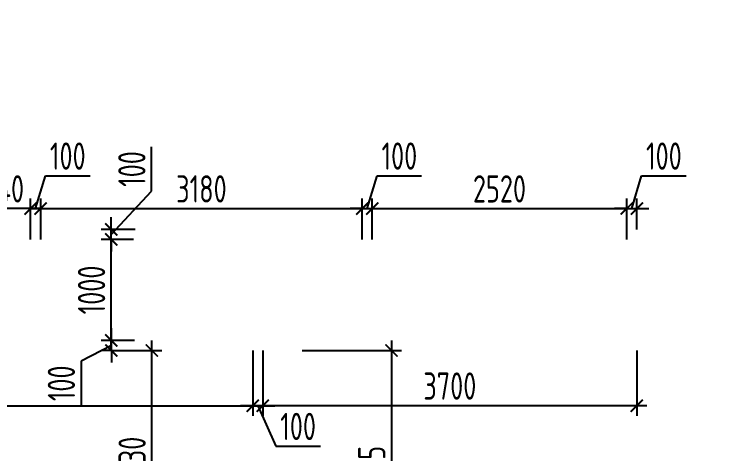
# Model space of a CAD drawing. Header units: millimetres. Extents: x -350007 to 536090, y -888 to 198380.
# Drawn here: x -213894 to -206776, y 117329 to 121681 of the extents above; entities that cross this region are included whole.
import ezdxf

# ---------------------------------------------------------------- set-up
doc = ezdxf.new("R2010")
doc.units = ezdxf.units.MM
doc.layers.add('АР_Размеры нов.', color=15, linetype='Continuous', lineweight=0)
doc.styles.add('ISOCPEUR', font='isocpeur.ttf', dxfattribs={"width": 0.7})
doc.dimstyles.new('R_100', dxfattribs={"dimtxt": 270, "dimasz": 120, "dimexe": 100, "dimexo": 0, "dimgap": 60, "dimtad": 1, "dimdec": 0, "dimrnd": 5, "dimzin": 0, "dimdsep": 46, "dimtxsty": 'ISOCPEUR', "dimblk": 'ARCHTICK', "dimcen": 0, "dimdle": 100, "dimclrd": 256, "dimclre": 256, "dimclrt": 256, "dimadec": 0, "dimazin": 0, "dimtfac": 2, "dimtdec": 0, "dimtofl": 0, "dimtmove": 1, "dimatfit": 3, "dimfxl": 1, "dimtvp": 3, "dimtolj": 1, "dimtzin": 0, "dimarcsym": 0})

# ---------------------------------------------------------------- blocks, each defined once
blk = doc.blocks.new('_ArchTick')
at = {"color": 0, "linetype": 'ByBlock', "const_width": 0.15}
blk.add_lwpolyline([(-0.5, -0.5), (0.5, 0.5)], dxfattribs=at)
blk = doc.blocks.new('*D3048')
at = {"layer": 'АР_Размеры нов.', "lineweight": -2, "ltscale": 500, "transparency": 16777216}
for p, q in [((-212533.7, 116022.3), (-212533.7, 118450.7)), ((-212934.6, 118350.7), (-212433.7, 118350.7)), ((-212903.1, 116122.3), (-212433.7, 116122.3))]:
    blk.add_line(p, q, dxfattribs=at)
at = {"layer": 'АР_Размеры нов.', "lineweight": -2, "ltscale": 500, "transparency": 16777216, "xscale": 120, "yscale": 120, "zscale": 120}
for p, rotation in [((-212533.7, 118350.7), 90), ((-212533.7, 116122.3), 270)]:
    blk.add_blockref('_ArchTick', p, dxfattribs=dict(at, rotation=rotation))
at = {"layer": 'АР_Размеры нов.', "lineweight": 13, "ltscale": 500, "transparency": 16777216, "insert": (-212728.7, 117236.5), "char_height": 270, "attachment_point": 5, "rotation": 90, "style": 'ISOCPEUR'}
blk.add_mtext('\\A1;2230', dxfattribs=at)
blk = doc.blocks.new('*D3049')
at = {"layer": 'АР_Размеры нов.', "lineweight": -2, "ltscale": 500, "transparency": 16777216}
for p, q in [((-212934.6, 118450.7), (-212934.6, 118570.7)), ((-212934.6, 118400.7), (-213233.8, 118246.6)), ((-212706.1, 118450.7), (-213034.6, 118450.7)), ((-212934.6, 118350.7), (-212934.6, 118450.7)), ((-212934.6, 118350.7), (-213034.6, 118350.7)), ((-212934.6, 118350.7), (-212934.6, 118230.7)), ((-213233.8, 118246.6), (-213233.8, 117805.3))]:
    blk.add_line(p, q, dxfattribs=at)
at = {"layer": 'АР_Размеры нов.', "lineweight": -2, "ltscale": 500, "transparency": 16777216, "xscale": 120, "yscale": 120, "zscale": 120}
for p, rotation in [((-212934.6, 118450.7), 270), ((-212934.6, 118350.7), 90)]:
    blk.add_blockref('_ArchTick', p, dxfattribs=dict(at, rotation=rotation))
at = {"layer": 'АР_Размеры нов.', "lineweight": 13, "ltscale": 500, "transparency": 16777216, "insert": (-213428.8, 118026), "char_height": 270, "attachment_point": 5, "rotation": 90, "style": 'ISOCPEUR'}
blk.add_mtext('\\A1;100', dxfattribs=at)
blk = doc.blocks.new('*D3050')
at = {"layer": 'АР_Размеры нов.', "lineweight": -2, "ltscale": 500, "transparency": 16777216}
for p, q in [((-212935.4, 118350.7), (-212935.4, 119550.6)), ((-212715.6, 119450.6), (-213035.4, 119450.6)), ((-212706.1, 118450.7), (-213035.4, 118450.7))]:
    blk.add_line(p, q, dxfattribs=at)
at = {"layer": 'АР_Размеры нов.', "lineweight": -2, "ltscale": 500, "transparency": 16777216, "xscale": 120, "yscale": 120, "zscale": 120}
for p, rotation in [((-212935.4, 119450.6), 90), ((-212935.4, 118450.7), 270)]:
    blk.add_blockref('_ArchTick', p, dxfattribs=dict(at, rotation=rotation))
at = {"layer": 'АР_Размеры нов.', "lineweight": 13, "ltscale": 500, "transparency": 16777216, "insert": (-213130.4, 118950.7), "char_height": 270, "attachment_point": 5, "rotation": 90, "style": 'ISOCPEUR'}
blk.add_mtext('\\A1;1000', dxfattribs=at)
blk = doc.blocks.new('*D3051')
at = {"layer": 'АР_Размеры нов.', "lineweight": -2, "ltscale": 500, "transparency": 16777216}
for p, q in [((-212536.5, 119928.3), (-212536.5, 120369.6)), ((-212935.4, 119500.6), (-212536.5, 119928.3)), ((-212935.4, 119550.6), (-212935.4, 119670.6)), ((-212697.5, 119550.6), (-213035.4, 119550.6)), ((-212935.4, 119450.6), (-212935.4, 119550.6)), ((-212715.6, 119450.6), (-213035.4, 119450.6)), ((-212935.4, 119450.6), (-212935.4, 119330.6))]:
    blk.add_line(p, q, dxfattribs=at)
at = {"layer": 'АР_Размеры нов.', "lineweight": -2, "ltscale": 500, "transparency": 16777216, "xscale": 120, "yscale": 120, "zscale": 120}
for p, rotation in [((-212935.4, 119550.6), 270), ((-212935.4, 119450.6), 90)]:
    blk.add_blockref('_ArchTick', p, dxfattribs=dict(at, rotation=rotation))
at = {"layer": 'АР_Размеры нов.', "lineweight": 13, "ltscale": 500, "transparency": 16777216, "insert": (-212731.5, 120148.9), "char_height": 270, "attachment_point": 5, "rotation": 90, "style": 'ISOCPEUR'}
blk.add_mtext('\\A1;100', dxfattribs=at)
blk = doc.blocks.new('*D3052')
at = {"layer": 'АР_Размеры нов.', "lineweight": -2, "ltscale": 500, "transparency": 16777216}
for p, q in [((-213683.9, 119756.9), (-213586.4, 120081.9)), ((-213586.4, 120081.9), (-213145.1, 120081.9)), ((-213733.9, 119450.6), (-213733.9, 119856.9)), ((-213633.9, 119450.6), (-213633.9, 119856.9)), ((-213733.9, 119756.9), (-213853.9, 119756.9)), ((-213633.9, 119756.9), (-213733.9, 119756.9)), ((-213633.9, 119756.9), (-213513.9, 119756.9))]:
    blk.add_line(p, q, dxfattribs=at)
at = {"layer": 'АР_Размеры нов.', "lineweight": -2, "ltscale": 500, "transparency": 16777216, "xscale": 120, "yscale": 120, "zscale": 120}
blk.add_blockref('_ArchTick', (-213733.9, 119756.9), dxfattribs=at)
at = {"layer": 'АР_Размеры нов.', "lineweight": -2, "ltscale": 500, "transparency": 16777216, "xscale": 120, "yscale": 120, "zscale": 120, "rotation": 180}
blk.add_blockref('_ArchTick', (-213633.9, 119756.9), dxfattribs=at)
at = {"layer": 'АР_Размеры нов.', "lineweight": 13, "ltscale": 500, "transparency": 16777216, "insert": (-213365.8, 120276.9), "char_height": 270, "attachment_point": 5, "style": 'ISOCPEUR'}
blk.add_mtext('\\A1;100', dxfattribs=at)
blk = doc.blocks.new('*D3053')
at = {"layer": 'АР_Размеры нов.', "lineweight": -2, "ltscale": 500, "transparency": 16777216}
for p, q in [((-214272, 119450.6), (-214272, 119856.9)), ((-213733.9, 119450.6), (-213733.9, 119856.9)), ((-213633.9, 119756.9), (-214372, 119756.9))]:
    blk.add_line(p, q, dxfattribs=at)
at = {"layer": 'АР_Размеры нов.', "lineweight": -2, "ltscale": 500, "transparency": 16777216, "xscale": 120, "yscale": 120, "zscale": 120, "rotation": 180}
blk.add_blockref('_ArchTick', (-214272, 119756.9), dxfattribs=at)
at = {"layer": 'АР_Размеры нов.', "lineweight": -2, "ltscale": 500, "transparency": 16777216, "xscale": 120, "yscale": 120, "zscale": 120}
blk.add_blockref('_ArchTick', (-213733.9, 119756.9), dxfattribs=at)
at = {"layer": 'АР_Размеры нов.', "lineweight": 13, "ltscale": 500, "transparency": 16777216, "insert": (-214003, 119951.9), "char_height": 270, "attachment_point": 5, "style": 'ISOCPEUR'}
blk.add_mtext('\\A1;540', dxfattribs=at)
blk = doc.blocks.new('*D3055')
at = {"layer": 'АР_Размеры нов.', "lineweight": -2, "ltscale": 500, "transparency": 16777216}
for p, q in [((-217983.9, 118350.7), (-217983.9, 117703.8)), ((-211535.4, 118350.7), (-211535.4, 117703.8)), ((-218083.9, 117803.8), (-211435.4, 117803.8))]:
    blk.add_line(p, q, dxfattribs=at)
at = {"layer": 'АР_Размеры нов.', "lineweight": -2, "ltscale": 500, "transparency": 16777216, "xscale": 120, "yscale": 120, "zscale": 120, "rotation": 180}
blk.add_blockref('_ArchTick', (-217983.9, 117803.8), dxfattribs=at)
at = {"layer": 'АР_Размеры нов.', "lineweight": -2, "ltscale": 500, "transparency": 16777216, "xscale": 120, "yscale": 120, "zscale": 120}
blk.add_blockref('_ArchTick', (-211535.4, 117803.8), dxfattribs=at)
at = {"layer": 'АР_Размеры нов.', "lineweight": 13, "ltscale": 500, "transparency": 16777216, "insert": (-214759.6, 117998.8), "char_height": 270, "attachment_point": 5, "style": 'ISOCPEUR'}
blk.add_mtext('\\A1;6450', dxfattribs=at)
blk = doc.blocks.new('*D3056')
at = {"layer": 'АР_Размеры нов.', "lineweight": -2, "ltscale": 500, "transparency": 16777216}
for p, q in [((-211435.4, 118350.7), (-211435.4, 117703.8)), ((-207733.9, 118350.7), (-207733.9, 117703.8)), ((-207633.9, 117803.8), (-211535.4, 117803.8))]:
    blk.add_line(p, q, dxfattribs=at)
at = {"layer": 'АР_Размеры нов.', "lineweight": -2, "ltscale": 500, "transparency": 16777216, "xscale": 120, "yscale": 120, "zscale": 120, "rotation": 180}
blk.add_blockref('_ArchTick', (-211435.4, 117803.8), dxfattribs=at)
at = {"layer": 'АР_Размеры нов.', "lineweight": -2, "ltscale": 500, "transparency": 16777216, "xscale": 120, "yscale": 120, "zscale": 120}
blk.add_blockref('_ArchTick', (-207733.9, 117803.8), dxfattribs=at)
at = {"layer": 'АР_Размеры нов.', "lineweight": 13, "ltscale": 500, "transparency": 16777216, "insert": (-209584.6, 117998.8), "char_height": 270, "attachment_point": 5, "style": 'ISOCPEUR'}
blk.add_mtext('\\A1;3700', dxfattribs=at)
blk = doc.blocks.new('*D3057')
at = {"layer": 'АР_Размеры нов.', "lineweight": -2, "ltscale": 500, "transparency": 16777216}
for p, q in [((-211535.4, 118277.9), (-211535.4, 117703.8)), ((-211435.4, 118277.9), (-211435.4, 117703.8)), ((-211535.4, 117803.8), (-211655.4, 117803.8)), ((-211535.4, 117803.8), (-211435.4, 117803.8)), ((-211485.4, 117803.8), (-211306.9, 117403.8)), ((-211435.4, 117803.8), (-211315.4, 117803.8)), ((-211306.9, 117403.8), (-210865.6, 117403.8))]:
    blk.add_line(p, q, dxfattribs=at)
at = {"layer": 'АР_Размеры нов.', "lineweight": -2, "ltscale": 500, "transparency": 16777216, "xscale": 120, "yscale": 120, "zscale": 120}
blk.add_blockref('_ArchTick', (-211535.4, 117803.8), dxfattribs=at)
at = {"layer": 'АР_Размеры нов.', "lineweight": -2, "ltscale": 500, "transparency": 16777216, "xscale": 120, "yscale": 120, "zscale": 120, "rotation": 180}
blk.add_blockref('_ArchTick', (-211435.4, 117803.8), dxfattribs=at)
at = {"layer": 'АР_Размеры нов.', "lineweight": 13, "ltscale": 500, "transparency": 16777216, "insert": (-211086.2, 117598.8), "char_height": 270, "attachment_point": 5, "style": 'ISOCPEUR'}
blk.add_mtext('\\A1;100', dxfattribs=at)
blk = doc.blocks.new('*D3058')
at = {"layer": 'АР_Размеры нов.', "lineweight": -2, "ltscale": 500, "transparency": 16777216}
for p, q in [((-210161.8, 118450.7), (-210161.8, 115823.8)), ((-211045.3, 118350.7), (-210061.8, 118350.7)), ((-211435.4, 115923.8), (-210061.8, 115923.8))]:
    blk.add_line(p, q, dxfattribs=at)
at = {"layer": 'АР_Размеры нов.', "lineweight": -2, "ltscale": 500, "transparency": 16777216, "xscale": 120, "yscale": 120, "zscale": 120}
for p, rotation in [((-210161.8, 118350.7), 90), ((-210161.8, 115923.8), 270)]:
    blk.add_blockref('_ArchTick', p, dxfattribs=dict(at, rotation=rotation))
at = {"layer": 'АР_Размеры нов.', "lineweight": 13, "ltscale": 500, "transparency": 16777216, "insert": (-210356.8, 117137.2), "char_height": 270, "attachment_point": 5, "rotation": 90, "style": 'ISOCPEUR'}
blk.add_mtext('\\A1;2425', dxfattribs=at)
blk = doc.blocks.new('*D4047')
at = {"layer": 'АР_Размеры нов.', "lineweight": -2, "transparency": 16777216}
for p, q in [((-213633.9, 119450.6), (-213633.9, 119856.9)), ((-210452.1, 119450.6), (-210452.1, 119856.9)), ((-213733.9, 119756.9), (-210352.1, 119756.9))]:
    blk.add_line(p, q, dxfattribs=at)
at = {"layer": 'АР_Размеры нов.', "lineweight": -2, "transparency": 16777216, "xscale": 120, "yscale": 120, "zscale": 120, "rotation": 180}
blk.add_blockref('_ArchTick', (-213633.9, 119756.9), dxfattribs=at)
at = {"layer": 'АР_Размеры нов.', "lineweight": -2, "transparency": 16777216, "xscale": 120, "yscale": 120, "zscale": 120}
blk.add_blockref('_ArchTick', (-210452.1, 119756.9), dxfattribs=at)
at = {"layer": 'АР_Размеры нов.', "transparency": 16777216, "insert": (-212043, 119951.9), "char_height": 270, "attachment_point": 5, "style": 'ISOCPEUR'}
blk.add_mtext('\\A1;3180', dxfattribs=at)
blk = doc.blocks.new('*D4048')
at = {"layer": 'АР_Размеры нов.', "lineweight": -2, "transparency": 16777216}
for p, q in [((-210402.1, 119756.9), (-210304.6, 120081.9)), ((-210304.6, 120081.9), (-209863.3, 120081.9)), ((-210452.1, 119450.6), (-210452.1, 119856.9)), ((-210352.1, 119450.6), (-210352.1, 119856.9)), ((-210452.1, 119756.9), (-210572.1, 119756.9)), ((-210452.1, 119756.9), (-210352.1, 119756.9)), ((-210352.1, 119756.9), (-210232.1, 119756.9))]:
    blk.add_line(p, q, dxfattribs=at)
at = {"layer": 'АР_Размеры нов.', "lineweight": -2, "transparency": 16777216, "xscale": 120, "yscale": 120, "zscale": 120}
blk.add_blockref('_ArchTick', (-210452.1, 119756.9), dxfattribs=at)
at = {"layer": 'АР_Размеры нов.', "lineweight": -2, "transparency": 16777216, "xscale": 120, "yscale": 120, "zscale": 120, "rotation": 180}
blk.add_blockref('_ArchTick', (-210352.1, 119756.9), dxfattribs=at)
at = {"layer": 'АР_Размеры нов.', "transparency": 16777216, "insert": (-210084, 120276.9), "char_height": 270, "attachment_point": 5, "style": 'ISOCPEUR'}
blk.add_mtext('\\A1;100', dxfattribs=at)
blk = doc.blocks.new('*D4049')
at = {"layer": 'АР_Размеры нов.', "lineweight": -2, "transparency": 16777216}
for p, q in [((-210352.1, 119450.6), (-210352.1, 119856.9)), ((-207833.9, 119450.6), (-207833.9, 119856.9)), ((-210452.1, 119756.9), (-207733.9, 119756.9))]:
    blk.add_line(p, q, dxfattribs=at)
at = {"layer": 'АР_Размеры нов.', "lineweight": -2, "transparency": 16777216, "xscale": 120, "yscale": 120, "zscale": 120, "rotation": 180}
blk.add_blockref('_ArchTick', (-210352.1, 119756.9), dxfattribs=at)
at = {"layer": 'АР_Размеры нов.', "lineweight": -2, "transparency": 16777216, "xscale": 120, "yscale": 120, "zscale": 120}
blk.add_blockref('_ArchTick', (-207833.9, 119756.9), dxfattribs=at)
at = {"layer": 'АР_Размеры нов.', "transparency": 16777216, "insert": (-209093, 119951.9), "char_height": 270, "attachment_point": 5, "style": 'ISOCPEUR'}
blk.add_mtext('\\A1;2520', dxfattribs=at)
blk = doc.blocks.new('*D4050')
at = {"layer": 'АР_Размеры нов.', "lineweight": -2, "transparency": 16777216}
for p, q in [((-207783.9, 119756.9), (-207686.4, 120081.9)), ((-207686.4, 120081.9), (-207245.1, 120081.9)), ((-207833.9, 119450.6), (-207833.9, 119856.9)), ((-207733.9, 119550.6), (-207733.9, 119856.9)), ((-207833.9, 119756.9), (-207953.9, 119756.9)), ((-207833.9, 119756.9), (-207733.9, 119756.9)), ((-207733.9, 119756.9), (-207613.9, 119756.9))]:
    blk.add_line(p, q, dxfattribs=at)
at = {"layer": 'АР_Размеры нов.', "lineweight": -2, "transparency": 16777216, "xscale": 120, "yscale": 120, "zscale": 120}
blk.add_blockref('_ArchTick', (-207833.9, 119756.9), dxfattribs=at)
at = {"layer": 'АР_Размеры нов.', "lineweight": -2, "transparency": 16777216, "xscale": 120, "yscale": 120, "zscale": 120, "rotation": 180}
blk.add_blockref('_ArchTick', (-207733.9, 119756.9), dxfattribs=at)
at = {"layer": 'АР_Размеры нов.', "transparency": 16777216, "insert": (-207465.8, 120276.9), "char_height": 270, "attachment_point": 5, "style": 'ISOCPEUR'}
blk.add_mtext('\\A1;100', dxfattribs=at)
blk = doc.blocks.new('*D7184')
at = {"layer": 'АР_Размеры нов.', "lineweight": -2, "transparency": 16777216}
for p, q in [((-186100.2, 131670.6), (-186002.7, 131995.6)), ((-186002.7, 131995.6), (-185655.9, 131995.6)), ((-186145.2, 131370.7), (-186145.2, 131770.6)), ((-186055.2, 131530.7), (-186055.2, 131770.6)), ((-186145.2, 131670.6), (-186265.2, 131670.6)), ((-186145.2, 131670.6), (-186055.2, 131670.6)), ((-186055.2, 131670.6), (-185935.2, 131670.6)), ((-281863.4, 59884.7), (-281863.4, 59308.8)), ((-281179, 59884.7), (-281179, 59308.8)), ((-281963.4, 59408.8), (-281079, 59408.8))]:
    blk.add_line(p, q, dxfattribs=at)
at = {"layer": 'АР_Размеры нов.', "lineweight": -2, "transparency": 16777216, "xscale": 120, "yscale": 120, "zscale": 120}
for p in [(-186145.2, 131670.6), (-281179, 59408.8)]:
    blk.add_blockref('_ArchTick', p, dxfattribs=at)
at = {"layer": 'АР_Размеры нов.', "lineweight": -2, "transparency": 16777216, "xscale": 120, "yscale": 120, "zscale": 120, "rotation": 180}
for p in [(-186055.2, 131670.6), (-281863.4, 59408.8)]:
    blk.add_blockref('_ArchTick', p, dxfattribs=at)
at = {"layer": 'АР_Размеры нов.', "transparency": 16777216, "char_height": 270, "attachment_point": 5, "style": 'ISOCPEUR'}
for s, insert in [('\\A1;90', (-185829.3, 132190.6)), ('\\A1;685', (-281521.2, 59603.8))]:
    blk.add_mtext(s, dxfattribs=dict(at, insert=insert))
blk = doc.blocks.new('*D7185')
at = {"layer": 'АР_Размеры нов.', "lineweight": -2, "transparency": 16777216}
for p, q in [((-152915.4, 120873.4), (-152915.4, 121314.7)), ((-153510.4, 120694.9), (-152915.4, 120873.4)), ((-153510.4, 120520.7), (-153510.4, 120869.1)), ((-154303.9, 120769.1), (-153410.4, 120769.1)), ((-154463.9, 120620.7), (-153410.4, 120620.7)), ((-280686, 59784.7), (-280686, 60786.4)), ((-281179, 60686.4), (-280586, 60686.4)), ((-281179, 59884.7), (-280586, 59884.7))]:
    blk.add_line(p, q, dxfattribs=at)
at = {"layer": 'АР_Размеры нов.', "lineweight": -2, "transparency": 16777216, "xscale": 120, "yscale": 120, "zscale": 120}
for p, rotation in [((-153510.4, 120769.1), 90), ((-153510.4, 120620.7), 270), ((-280686, 60686.4), 90), ((-280686, 59884.7), 270)]:
    blk.add_blockref('_ArchTick', p, dxfattribs=dict(at, rotation=rotation))
at = {"layer": 'АР_Размеры нов.', "transparency": 16777216, "char_height": 270, "attachment_point": 5, "rotation": 90, "style": 'ISOCPEUR'}
for s, insert in [('\\A1;150', (-153110.4, 121094.1)), ('\\A1;800', (-280881, 60285.5))]:
    blk.add_mtext(s, dxfattribs=dict(at, insert=insert))

msp = doc.modelspace()

# ---------------------------------------------------------------- dimensions: what is measured, and where the dimension line sits
at = {"layer": 'АР_Размеры нов.'}
for base, p1, p2, picture, middle in [((-186055.2, 131670.6), (-186145.2, 131370.7), (-186055.2, 131530.7), '*D7184', (-185942.7, 132190.6)), ((-281179, 59408.8), (-281863.4, 59884.7), (-281179, 59884.7), '*D7184', (-281521.2, 59603.8)), ((-210352.1, 119756.9), (-210452.1, 119450.6), (-210352.1, 119450.6), '*D4048', (-210244.6, 120276.9)), ((-207733.9, 119756.9), (-207833.9, 119450.6), (-207733.9, 119550.6), '*D4050', (-207626.4, 120276.9)), ((-210452.1, 119756.9), (-213633.9, 119450.6), (-210452.1, 119450.6), '*D4047', (-212043, 119951.9)), ((-207833.9, 119756.9), (-210352.1, 119450.6), (-207833.9, 119450.6), '*D4049', (-209093, 119951.9))]:
    dim = msp.add_linear_dim(base=base, p1=p1, p2=p2, dimstyle='R_100', override={"dimpost": '\\X'}, dxfattribs=at)
    dim.commit()
    dim.dimension.update_dxf_attribs({"geometry": picture, "text_midpoint": middle})
for base, p1, p2, middle in [((-153510.4, 120769.1), (-154463.9, 120620.7), (-154303.9, 120769.1), (-153110.4, 120933.4)), ((-280686, 60686.4), (-281179, 59884.7), (-281179, 60686.4), (-280881, 60285.5))]:
    dim = msp.add_linear_dim(base=base, p1=p1, p2=p2, angle=90, dimstyle='R_100', override={"dimpost": '\\X'}, dxfattribs=at)
    dim.commit()
    dim.dimension.update_dxf_attribs({"geometry": '*D7185', "text_midpoint": middle})
at = {"layer": 'АР_Размеры нов.', "lineweight": 13, "ltscale": 500}
for base, p1, p2, picture, middle in [((-213733.9, 119756.9), (-213633.9, 119450.6), (-213733.9, 119450.6), '*D3052', (-213526.4, 120276.9)), ((-214272, 119756.9), (-213733.9, 119450.6), (-214272, 119450.6), '*D3053', (-214003, 119951.9)), ((-211535.3544, 117803.8096), (-217983.9151, 118350.6825), (-211535.3544, 118350.6825), '*D3055', (-214759.6347, 117998.8096)), ((-211435.3544, 117803.8096), (-207733.9151, 118350.6825), (-211435.3544, 118350.6825), '*D3056', (-209584.6347, 117998.8096))]:
    dim = msp.add_linear_dim(base=base, p1=p1, p2=p2, dimstyle='R_100', override={"dimpost": '\\X'}, dxfattribs=at)
    dim.commit()
    dim.dimension.update_dxf_attribs({"geometry": picture, "text_midpoint": middle})
for base, p1, p2, picture, middle in [((-212935.4, 119550.6), (-212715.6, 119450.6), (-212697.5, 119550.6), '*D3051', (-212536.5, 119988.3)), ((-212934.6, 118450.7), (-212934.6, 118350.7), (-212706.1, 118450.7), '*D3049', (-213233.8, 118186.6))]:
    dim = msp.add_linear_dim(base=base, p1=p1, p2=p2, angle=90, dimstyle='R_100', override={"dimpost": '\\X'}, dxfattribs=at)
    dim.commit()
    dim.dimension.update_dxf_attribs({"geometry": picture, "text_midpoint": middle, "dimtype": 160})
for base, p1, p2, picture, middle in [((-212935.4, 119450.6), (-212706.1, 118450.7), (-212715.6, 119450.6), '*D3050', (-213130.4, 118950.7)), ((-212533.7, 118350.7), (-212903.1, 116122.3), (-212934.6, 118350.7), '*D3048', (-212728.7, 117236.5)), ((-210161.8, 115923.8), (-211045.3, 118350.7), (-211435.4, 115923.8), '*D3058', (-210356.8, 117137.2))]:
    dim = msp.add_linear_dim(base=base, p1=p1, p2=p2, angle=90, dimstyle='R_100', override={"dimpost": '\\X'}, dxfattribs=at)
    dim.commit()
    dim.dimension.update_dxf_attribs({"geometry": picture, "text_midpoint": middle})
dim = msp.add_linear_dim(base=(-211435.4, 117803.8), p1=(-211535.4, 118277.9), p2=(-211435.4, 118277.9), dimstyle='R_100', override={"dimpost": '\\X'}, dxfattribs=at)
dim.commit()
dim.dimension.update_dxf_attribs({"geometry": '*D3057', "text_midpoint": (-211246.9, 117403.8), "dimtype": 160})

doc.saveas('drawing.dxf')
